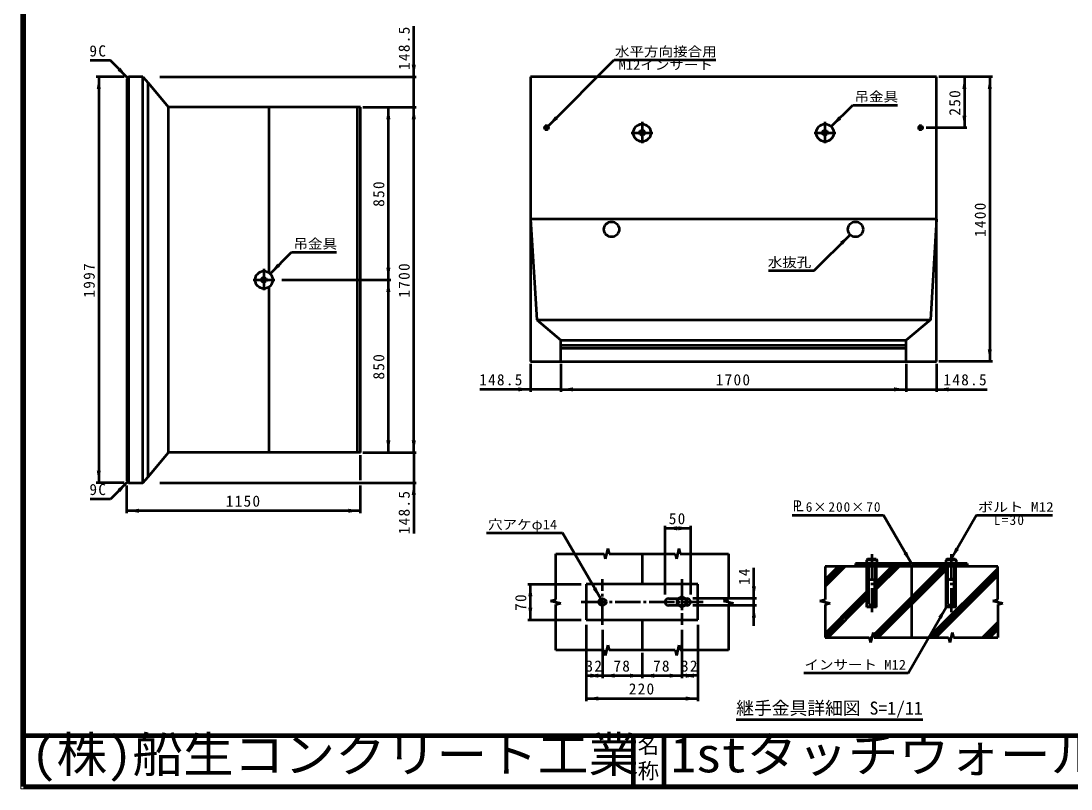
# Model space of a CAD drawing. Units: millimetres, scale not verified, with parts at other scales. Extents: x 100 to 4105, y 100 to 2870.
# Drawn here: x 100 to 2167, y 100 to 1611 of the extents above; entities that cross this region are included whole.
import ezdxf
from ezdxf.enums import TextEntityAlignment as Align

# ---------------------------------------------------------------- set-up
doc = ezdxf.new("R2010")
doc.units = ezdxf.units.MM
doc.header["$LTSCALE"] = 5
doc.linetypes.add('USER1', pattern=[8, 4, -4])
doc.linetypes.add('USER2', pattern=[13.4, 10, -1.2, 1, -1.2])
doc.layers.add('V-nasSTD', color=7, linetype='Continuous', lineweight=50)
doc.styles.add('ＭＳ ゴシック', font='')
doc.styles.get('ＭＳ ゴシック').set_extended_font_data('MS Gothic')

msp = doc.modelspace()

# ---------------------------------------------------------------- hatches: boundary and pattern name
at = {"layer": 'V-nasSTD'}
for points in [[(292.924, 1516.568), (295.753, 1519.396), (309.895, 1499.597), (290.096, 1513.74)], [(873.095, 1525.397), (877.095, 1525.397), (873.095, 1501.397), (869.095, 1525.397)], [(253.095, 1477.397), (249.095, 1477.397), (253.095, 1501.397), (257.095, 1477.397)], [(1956.895, 1477.397), (1952.895, 1477.397), (1956.895, 1501.397), (1960.895, 1477.397)], [(2006.895, 1477.397), (2002.895, 1477.397), (2006.895, 1501.397), (2010.895, 1477.397)], [(823.095, 1417.997), (819.095, 1417.997), (823.095, 1441.997), (827.095, 1417.997)], [(873.095, 1417.997), (869.095, 1417.997), (873.095, 1441.997), (877.095, 1417.997)], [(1153.953, 1421.055), (1156.781, 1418.227), (1136.982, 1404.084), (1151.124, 1423.883)], [(1711.628, 1420.53), (1714.456, 1417.702), (1694.657, 1403.56), (1708.799, 1423.359)], [(1956.895, 1425.397), (1960.895, 1425.397), (1956.895, 1401.397), (1952.895, 1425.397)], [(1714.918, 1173.82), (1712.089, 1176.649), (1731.888, 1190.791), (1717.746, 1170.992)], [(607.228, 1131.13), (610.056, 1128.302), (590.257, 1114.16), (604.399, 1133.959)], [(823.095, 1125.997), (827.095, 1125.997), (823.095, 1101.997), (819.095, 1125.997)], [(823.095, 1077.997), (819.095, 1077.997), (823.095, 1101.997), (827.095, 1077.997)], [(2006.895, 965.397), (2010.895, 965.397), (2006.895, 941.397), (2002.895, 965.397)], [(1079.095, 886.397), (1079.095, 890.397), (1103.095, 886.397), (1079.095, 882.397)], [(1186.495, 886.397), (1186.495, 882.397), (1162.495, 886.397), (1186.495, 890.397)], [(1818.495, 886.397), (1818.495, 890.397), (1842.495, 886.397), (1818.495, 882.397)], [(1925.895, 886.397), (1925.895, 882.397), (1901.895, 886.397), (1925.895, 890.397)], [(823.095, 785.997), (827.095, 785.997), (823.095, 761.997), (819.095, 785.997)], [(873.095, 785.997), (877.095, 785.997), (873.095, 761.997), (869.095, 785.997)], [(253.095, 726.597), (257.095, 726.597), (253.095, 702.597), (249.095, 726.597)], [(292.924, 687.427), (295.753, 684.598), (309.895, 704.397), (290.096, 690.255)], [(873.095, 678.597), (869.095, 678.597), (873.095, 702.597), (877.095, 678.597)], [(332.095, 647.597), (332.095, 643.597), (308.095, 647.597), (332.095, 651.597)], [(744.095, 647.597), (744.095, 651.597), (768.095, 647.597), (744.095, 643.597)], [(1391.538, 613.037), (1391.538, 609.037), (1367.538, 613.037), (1391.538, 617.037)], [(1393.538, 613.037), (1393.538, 617.037), (1417.538, 613.037), (1393.538, 609.037)], [(1840.538, 564.822), (1844.002, 566.822), (1852.538, 544.037), (1837.073, 562.822)], [(1942.538, 572.822), (1946.002, 570.822), (1930.538, 552.037), (1939.073, 574.822)], [(1102.538, 479.037), (1098.538, 479.037), (1102.538, 503.037), (1106.538, 479.037)], [(1229.038, 494.884), (1232.502, 496.884), (1241.038, 474.099), (1225.573, 492.884)], [(1542.538, 499.037), (1546.538, 499.037), (1542.538, 475.037), (1538.538, 499.037)], [(1102.538, 457.037), (1106.538, 457.037), (1102.538, 433.037), (1098.538, 457.037)], [(1542.538, 437.037), (1538.538, 437.037), (1542.538, 461.037), (1546.538, 437.037)], [(1909.038, 437.252), (1912.502, 435.252), (1921.038, 458.037), (1905.573, 439.252)], [(1236.538, 323.037), (1236.538, 319.037), (1212.538, 323.037), (1236.538, 327.037)], [(1220.538, 323.037), (1220.538, 327.037), (1244.538, 323.037), (1220.538, 319.037)], [(1268.538, 323.037), (1268.538, 319.037), (1244.538, 323.037), (1268.538, 327.037)], [(1298.538, 323.037), (1298.538, 327.037), (1322.538, 323.037), (1298.538, 319.037)], [(1346.538, 323.037), (1346.538, 319.037), (1322.538, 323.037), (1346.538, 327.037)], [(1376.538, 323.037), (1376.538, 327.037), (1400.538, 323.037), (1376.538, 319.037)], [(1424.538, 323.037), (1424.538, 319.037), (1400.538, 323.037), (1424.538, 327.037)], [(1408.538, 323.037), (1408.538, 327.037), (1432.538, 323.037), (1408.538, 319.037)], [(1236.538, 278.037), (1236.538, 274.037), (1212.538, 278.037), (1236.538, 282.037)], [(1408.538, 278.037), (1408.538, 282.037), (1432.538, 278.037), (1408.538, 274.037)]]:
    msp.add_hatch(color=256, dxfattribs=at).paths.add_polyline_path(points)

# ---------------------------------------------------------------- linework, layer by layer
at = {"layer": 'V-nasSTD', "lineweight": 100}
for p, q in [((105, 2865), (105, 105)), ((105, 205), (4100, 205)), ((1305, 205), (1305, 105)), ((1365, 205), (1365, 105)), ((105, 105), (4100, 105))]:
    msp.add_line(p, q, dxfattribs=at)
at = {"layer": 'V-nasSTD'}
for p, q in [((873.095, 1501.397), (873.095, 1601.397)), ((275.954, 1533.539), (235.954, 1533.539)), ((309.895, 1499.597), (275.954, 1533.539)), ((1136.982, 1404.084), (1267.693, 1534.795)), ((1267.693, 1534.795), (1467.693, 1534.795)), ((303.095, 1501.397), (248.095, 1501.397)), ((253.095, 1501.397), (253.095, 702.597)), ((311.695, 1501.397), (308.095, 1497.797)), ((308.095, 1497.797), (308.095, 706.197)), ((340.095, 1501.397), (311.695, 1501.397)), ((311.695, 1501.397), (311.695, 702.597)), ((340.095, 702.597), (340.095, 1501.397)), ((340.095, 1501.397), (350.159, 1489.456)), ((350.159, 714.539), (350.159, 1489.456)), ((350.159, 1489.456), (390.159, 1441.997)), ((373.095, 1501.397), (878.095, 1501.397)), ((873.095, 1441.997), (873.095, 1501.397)), ((1103.095, 1501.397), (1103.095, 941.397)), ((1901.895, 1501.397), (1103.095, 1501.397)), ((1901.895, 941.397), (1901.895, 1501.397)), ((2011.895, 1501.397), (1906.895, 1501.397)), ((1956.895, 1501.397), (1956.895, 1401.397)), ((2006.895, 1501.397), (2006.895, 941.397)), ((768.095, 1441.997), (390.159, 1441.997)), ((390.159, 761.997), (390.159, 1441.997)), ((588.095, 1441.997), (588.095, 1115.992)), ((762.095, 761.997), (762.095, 1441.997)), ((768.095, 761.997), (768.095, 1441.997)), ((773.095, 1441.997), (878.095, 1441.997)), ((823.095, 1101.997), (823.095, 1441.997)), ((873.095, 761.997), (873.095, 1441.997)), ((1694.657, 1403.56), (1737.084, 1445.986)), ((1737.084, 1445.986), (1825.084, 1445.986)), ((1961.895, 1401.397), (1881.895, 1401.397)), ((1901.895, 1221.397), (1103.095, 1221.397)), ((1103.095, 1221.397), (1115.036, 1023.462)), ((1901.895, 1221.397), (1889.954, 1023.462)), ((1661.178, 1120.08), (1731.888, 1190.791)), ((590.257, 1114.16), (632.684, 1156.586)), ((632.684, 1156.586), (720.684, 1156.586)), ((1571.178, 1120.08), (1661.178, 1120.08)), ((613.095, 1101.997), (828.095, 1101.997)), ((823.095, 761.997), (823.095, 1101.997)), ((588.095, 1088.003), (588.095, 761.997)), ((1115.036, 1023.462), (1889.954, 1023.462)), ((1115.036, 1023.462), (1162.495, 983.462)), ((1889.954, 1023.462), (1842.495, 983.462)), ((1162.495, 941.397), (1162.495, 983.462)), ((1162.495, 983.462), (1842.495, 983.462)), ((1162.495, 973.397), (1842.495, 973.397)), ((1842.495, 941.397), (1842.495, 983.462)), ((1162.495, 967.397), (1842.495, 967.397)), ((1103.095, 941.397), (1901.895, 941.397)), ((1103.095, 936.397), (1103.095, 881.397)), ((1162.495, 936.397), (1162.495, 881.397)), ((1842.495, 936.397), (1842.495, 881.397)), ((1901.895, 936.397), (1901.895, 881.397)), ((2011.895, 941.397), (1906.895, 941.397)), ((1103.095, 886.397), (1003.095, 886.397)), ((1162.495, 886.397), (1103.095, 886.397)), ((1162.495, 886.397), (1842.495, 886.397)), ((1842.495, 886.397), (1901.895, 886.397)), ((1901.895, 886.397), (2001.895, 886.397)), ((350.159, 714.539), (390.159, 761.997)), ((768.095, 761.997), (390.159, 761.997)), ((768.095, 707.597), (768.095, 756.997)), ((773.095, 761.997), (878.095, 761.997)), ((873.095, 761.997), (873.095, 702.597)), ((309.895, 704.397), (275.954, 670.456)), ((308.095, 706.197), (311.695, 702.597)), ((340.095, 702.597), (350.159, 714.539)), ((303.095, 702.597), (248.095, 702.597)), ((308.095, 642.597), (308.095, 697.597)), ((311.695, 702.597), (340.095, 702.597)), ((373.095, 702.597), (878.095, 702.597)), ((768.095, 642.597), (768.095, 697.597)), ((873.095, 702.597), (873.095, 602.597)), ((275.954, 670.456), (235.954, 670.456)), ((768.095, 647.597), (308.095, 647.597)), ((1617.919, 638.639), (1797.919, 638.639)), ((1797.919, 638.639), (1852.538, 544.037)), ((1980.538, 638.639), (1930.538, 552.037)), ((1980.538, 638.639), (2130.538, 638.639)), ((1016.038, 604.003), (1166.038, 604.003)), ((1241.038, 474.099), (1166.038, 604.003)), ((1367.538, 618.037), (1367.538, 483.037)), ((1367.538, 613.037), (1417.538, 613.037)), ((1417.538, 618.037), (1417.538, 483.037)), ((1152.538, 563.037), (1247.538, 563.037)), ((1152.538, 473.037), (1152.538, 563.037)), ((1247.538, 563.037), (1250.038, 553.037)), ((1255.038, 573.037), (1250.038, 553.037)), ((1255.038, 573.037), (1257.538, 563.037)), ((1257.538, 563.037), (1387.538, 563.037)), ((1322.538, 563.037), (1322.538, 503.037)), ((1387.538, 563.037), (1390.038, 553.037)), ((1395.038, 573.037), (1390.038, 553.037)), ((1395.038, 573.037), (1397.538, 563.037)), ((1397.538, 563.037), (1492.538, 563.037)), ((1492.538, 563.037), (1492.538, 473.037)), ((1682.538, 538.037), (1682.538, 473.037)), ((2022.538, 538.037), (1682.538, 538.037)), ((1708.241, 538.037), (1682.538, 512.333)), ((1715.313, 538.037), (1682.538, 505.262)), ((1722.384, 538.037), (1682.538, 498.191)), ((1962.538, 544.037), (1742.538, 544.037)), ((1742.538, 544.037), (1742.538, 538.037)), ((1743.597, 538.037), (1749.597, 544.037)), ((1750.668, 538.037), (1756.668, 544.037)), ((1757.739, 538.037), (1763.739, 544.037)), ((1766.038, 552.037), (1764.038, 550.037)), ((1764.038, 550.037), (1764.038, 544.037)), ((1785.038, 550.037), (1764.038, 550.037)), ((1764.038, 544.037), (1785.038, 544.037)), ((1764.81, 538.037), (1768.538, 541.764)), ((1765.038, 458.037), (1765.038, 538.037)), ((1783.038, 552.037), (1766.038, 552.037)), ((1768.538, 514.037), (1768.538, 544.037)), ((1913.302, 538.037), (1778.29, 403.025)), ((1920.373, 538.037), (1780.373, 398.037)), ((1784.952, 544.037), (1780.538, 539.622)), ((1780.538, 544.037), (1780.538, 514.037)), ((1783.038, 552.037), (1785.038, 550.037)), ((1784.038, 458.037), (1784.038, 538.037)), ((1814.307, 538.037), (1784.038, 507.767)), ((1821.379, 538.037), (1784.038, 500.696)), ((1828.45, 538.037), (1784.038, 493.625)), ((1785.038, 544.037), (1785.038, 550.037)), ((1786.023, 538.037), (1792.023, 544.037)), ((1793.094, 538.037), (1799.094, 544.037)), ((1800.165, 538.037), (1806.165, 544.037)), ((1807.236, 538.037), (1813.236, 544.037)), ((1814.307, 538.037), (1820.307, 544.037)), ((1821.379, 538.037), (1827.379, 544.037)), ((1828.45, 538.037), (1834.45, 544.037)), ((1835.521, 538.037), (1841.521, 544.037)), ((1842.592, 538.037), (1848.592, 544.037)), ((1849.663, 538.037), (1852.538, 540.912)), ((1855.663, 544.037), (1852.538, 540.912)), ((1852.538, 538.037), (1852.538, 398.037)), ((1856.734, 538.037), (1862.734, 544.037)), ((1863.805, 538.037), (1869.805, 544.037)), ((1870.876, 538.037), (1876.876, 544.037)), ((1877.947, 538.037), (1883.947, 544.037)), ((1885.018, 538.037), (1891.018, 544.037)), ((1892.089, 538.037), (1898.089, 544.037)), ((1899.16, 538.037), (1905.16, 544.037)), ((1906.231, 538.037), (1912.231, 544.037)), ((1913.302, 538.037), (1919.302, 544.037)), ((1922.038, 552.037), (1920.038, 550.037)), ((1920.038, 550.037), (1920.038, 544.037)), ((1941.038, 550.037), (1920.038, 550.037)), ((1920.038, 544.037), (1941.038, 544.037)), ((1920.373, 538.037), (1924.538, 542.201)), ((1921.038, 458.037), (1921.038, 538.037)), ((1939.038, 552.037), (1922.038, 552.037)), ((1924.538, 514.037), (1924.538, 544.037)), ((1940.516, 544.037), (1936.538, 540.059)), ((1936.538, 544.037), (1936.538, 514.037)), ((1939.038, 552.037), (1941.038, 550.037)), ((1940.038, 458.037), (1940.038, 538.037)), ((1941.038, 544.037), (1941.038, 550.037)), ((1941.587, 538.037), (1947.587, 544.037)), ((1948.658, 538.037), (1954.658, 544.037)), ((1955.729, 538.037), (1961.729, 544.037)), ((1962.538, 544.037), (1962.538, 538.037)), ((2022.538, 473.037), (2022.538, 538.037)), ((1542.538, 475.037), (1542.538, 535.037)), ((1787.445, 398.037), (1921.038, 531.63)), ((1886.439, 398.037), (2022.538, 534.135)), ((1893.511, 398.037), (2022.538, 527.064)), ((1900.582, 398.037), (2022.538, 519.993)), ((1097.538, 503.037), (1202.538, 503.037)), ((1102.538, 433.037), (1102.538, 503.037)), ((1212.538, 503.037), (1212.538, 433.037)), ((1432.538, 503.037), (1212.538, 503.037)), ((1432.538, 433.037), (1432.538, 503.037)), ((1768.538, 464.037), (1768.538, 514.037)), ((1780.538, 464.037), (1780.538, 514.037)), ((1924.538, 464.037), (1924.538, 514.037)), ((1936.538, 464.037), (1936.538, 514.037)), ((1391.444, 473.287), (1400.538, 478.537)), ((1400.538, 478.537), (1409.631, 473.287)), ((1744.307, 468.037), (1765.038, 488.767)), ((1751.379, 468.037), (1765.038, 481.696)), ((1142.538, 470.537), (1152.538, 473.037)), ((1142.538, 470.537), (1162.538, 465.537)), ((1152.538, 463.037), (1162.538, 465.537)), ((1152.538, 373.037), (1152.538, 463.037)), ((1374.538, 475.037), (1394.475, 475.037)), ((1394.475, 461.037), (1374.538, 461.037)), ((1391.444, 462.787), (1391.444, 473.287)), ((1400.538, 457.537), (1391.444, 462.787)), ((1409.631, 462.787), (1400.538, 457.537)), ((1406.6, 475.037), (1410.538, 475.037)), ((1410.538, 461.037), (1406.6, 461.037)), ((1409.631, 473.287), (1409.631, 462.787)), ((1547.538, 475.037), (1422.538, 475.037)), ((1547.538, 461.037), (1422.538, 461.037)), ((1482.538, 470.537), (1492.538, 473.037)), ((1482.538, 470.537), (1502.538, 465.537)), ((1492.538, 463.037), (1502.538, 465.537)), ((1492.538, 463.037), (1492.538, 373.037)), ((1542.538, 461.037), (1542.538, 475.037)), ((1542.538, 421.037), (1542.538, 461.037)), ((1672.538, 470.537), (1682.538, 473.037)), ((1672.538, 470.537), (1692.538, 465.537)), ((1744.307, 468.037), (1682.538, 406.267)), ((1751.379, 468.037), (1682.538, 399.196)), ((1682.538, 463.037), (1692.538, 465.537)), ((1682.806, 463.104), (1682.538, 462.836)), ((1682.538, 463.037), (1682.538, 398.037)), ((1758.45, 468.037), (1688.45, 398.037)), ((1758.45, 468.037), (1765.038, 474.625)), ((1784.038, 458.037), (1765.038, 458.037)), ((1846.038, 328.133), (1921.038, 458.037)), ((1940.038, 458.037), (1921.038, 458.037)), ((2012.538, 470.537), (2022.538, 473.037)), ((2012.538, 470.537), (2032.538, 465.537)), ((2022.538, 463.037), (2032.538, 465.537)), ((2022.538, 463.037), (2022.538, 398.037)), ((2031.449, 465.265), (2031.884, 465.7)), ((1097.538, 433.037), (1202.538, 433.037)), ((1212.538, 433.037), (1432.538, 433.037)), ((1212.538, 423.037), (1212.538, 273.037)), ((1322.538, 433.037), (1322.538, 373.037)), ((1432.538, 423.037), (1432.538, 273.037)), ((1992.506, 398.037), (2022.538, 428.069)), ((1999.577, 398.037), (2022.538, 420.998)), ((2006.648, 398.037), (2022.538, 413.927)), ((1244.538, 413.037), (1244.538, 318.037)), ((1400.538, 413.037), (1400.538, 318.037)), ((1682.538, 398.037), (1769.538, 398.037)), ((1769.538, 398.037), (1772.038, 388.037)), ((1770.29, 395.025), (1774.949, 399.684)), ((1777.038, 408.037), (1772.038, 388.037)), ((1777.038, 408.037), (1779.538, 398.037)), ((1779.538, 398.037), (1925.538, 398.037)), ((1925.538, 398.037), (1928.038, 388.037)), ((1933.038, 408.037), (1928.038, 388.037)), ((1933.038, 408.037), (1935.538, 398.037)), ((1935.538, 398.037), (2022.538, 398.037)), ((1247.538, 373.037), (1152.538, 373.037)), ((1247.538, 373.037), (1250.038, 363.037)), ((1255.038, 383.037), (1250.038, 363.037)), ((1255.038, 383.037), (1257.538, 373.037)), ((1387.538, 373.037), (1257.538, 373.037)), ((1387.538, 373.037), (1390.038, 363.037)), ((1395.038, 383.037), (1390.038, 363.037)), ((1395.038, 383.037), (1397.538, 373.037)), ((1492.538, 373.037), (1397.538, 373.037)), ((1322.538, 368.037), (1322.538, 318.037)), ((1212.538, 323.037), (1244.538, 323.037)), ((1244.538, 323.037), (1322.538, 323.037)), ((1322.538, 323.037), (1400.538, 323.037)), ((1432.538, 323.037), (1400.538, 323.037)), ((1846.038, 328.133), (1641.038, 328.133)), ((1212.538, 278.037), (1432.538, 278.037)), ((1507.538, 237.009), (1875.038, 237.009))]:
    msp.add_line(p, q, dxfattribs=at)
at = {"layer": 'V-nasSTD', "linetype": 'USER2'}
for p, q in [((1134.295, 1395.397), (1134.295, 1407.397)), ((1322.495, 1413.197), (1322.495, 1370.797)), ((1682.495, 1413.197), (1682.495, 1370.797)), ((1870.695, 1395.397), (1870.695, 1407.397)), ((1128.295, 1401.397), (1140.295, 1401.397)), ((1301.295, 1391.397), (1343.695, 1391.397)), ((1661.295, 1391.397), (1703.695, 1391.397)), ((1864.695, 1401.397), (1876.695, 1401.397)), ((578.095, 1123.797), (578.095, 1081.397)), ((556.895, 1101.997), (599.295, 1101.997)), ((1774.538, 562.037), (1774.538, 448.037)), ((1930.538, 562.037), (1930.538, 448.037)), ((1244.538, 423.037), (1244.538, 513.037)), ((1400.538, 513.037), (1400.538, 423.037)), ((1202.538, 468.037), (1442.538, 468.037))]:
    msp.add_line(p, q, dxfattribs=at)
at = {"layer": 'V-nasSTD', "linetype": 'USER1'}
for p, q in [((1394.475, 475.037), (1406.6, 475.037)), ((1406.6, 461.037), (1394.475, 461.037))]:
    msp.add_line(p, q, dxfattribs=at)
at = {"layer": 'V-nasSTD', "lineweight": 13}
msp.add_lwpolyline([(100, 100), (100, 2870), (4105, 2870), (4105, 100)], close=True, dxfattribs=at)
at = {"layer": 'V-nasSTD'}
for centre, radius in [((1322.495, 1391.397), 17.2), ((1682.495, 1391.397), 17.2), ((1134.295, 1401.397), 3.8), ((1134.295, 1401.397), 2.4), ((1134.295, 1401.397), 2), ((1322.495, 1391.397), 5), ((1682.495, 1391.397), 5), ((1870.695, 1401.397), 3.8), ((1870.695, 1401.397), 2.4), ((1870.695, 1401.397), 2), ((1262.495, 1201.397), 15), ((1742.495, 1201.397), 15), ((578.095, 1101.997), 17.2), ((578.095, 1101.997), 5), ((1400.538, 468.037), 8.5), ((1244.538, 468.037), 7)]:
    msp.add_circle(centre, radius, dxfattribs=at)
for centre, radius, start, end in [((1774.538, 523.474), 28.562, 68.4314, 111.5686), ((1930.538, 523.474), 28.562, 68.4314, 111.5686), ((1774.538, 522.037), 10, 233.1301, 306.8699), ((1930.538, 522.037), 10, 233.1301, 306.8699), ((1374.538, 468.037), 7, 90, 270), ((1410.538, 468.037), 7, 270, 90), ((1774.538, 472.037), 10, 233.1301, 306.8699), ((1930.538, 472.037), 10, 233.1301, 306.8699)]:
    msp.add_arc(centre, radius, start, end, dxfattribs=at)

# ---------------------------------------------------------------- texts
at = {"layer": 'V-nasSTD', "style": 'ＭＳ ゴシック'}
for s, height, width, p in [('水平方向接合用', 19.06, 1.1, (1369.193, 1560.795)), ('M12インサート', 19.06, 1.1, (1369.193, 1534.795)), ('吊金具', 19.06, 1.1, (1783.584, 1471.986)), ('吊金具', 19.06, 1.1, (679.184, 1182.586)), ('水抜孔', 19.06, 1.1, (1612.678, 1146.08)), ('Ｐ', 21.63, 0.9, (1627.796, 668.139)), ('Ｌ', 21.63, 0.9, (1632.419, 668.139)), ('ボルト M12', 19.06, 1.15, (2058.038, 664.639)), ('穴アケφ14', 19.06, 1.1, (1087.288, 630.003)), ('インサート M12', 19.06, 1.1, (1742.038, 354.133))]:
    msp.add_text(s, height=height, dxfattribs=dict(at, width=width)).set_placement(p, align=Align.TOP_CENTER)
msp.add_text('継手金具詳細図 S=1/11', height=25.66, dxfattribs=at).set_placement((1691.288, 272.009), align=Align.TOP_CENTER)
at = {"layer": 'V-nasSTD', "style": 'ＭＳ ゴシック', "width": 1.05}
for s, p in [('(株)船生コンクリート工業', (120, 202.55)), ('1stタッチウォール標準型', (1378.75, 202.47))]:
    msp.add_text(s, height=69.65, dxfattribs=at).set_placement(p, align=Align.TOP_LEFT)
at = {"layer": 'V-nasSTD', "style": 'ＭＳ ゴシック'}
for s, p in [('名', (1313.982, 200.999)), ('称', (1313.976, 151.01))]:
    msp.add_text(s, height=30.79, dxfattribs=at).set_placement(p, align=Align.TOP_LEFT)
at = {"layer": 'V-nasSTD', "char_height": 21.99, "attachment_point": 2, "rotation": 90, "style": 'ＭＳ ゴシック'}
for s, insert in [('\\T1.17;148.5', (843.095, 1558.897)), ('\\T1.17;250', (1926.895, 1451.397)), ('\\T1.17;850', (793.095, 1271.997)), ('\\T1.17;1400', (1976.895, 1221.397)), ('\\T1.17;1997', (223.095, 1101.997)), ('\\T1.17;1700', (843.095, 1101.997)), ('\\T1.17;850', (793.095, 931.997)), ('\\T1.17;148.5', (843.095, 645.097)), ('\\T1.17;14', (1512.538, 518.787)), ('\\T1.17;70', (1072.538, 468.037))]:
    msp.add_mtext(s, dxfattribs=dict(at, insert=insert))
at = {"layer": 'V-nasSTD', "attachment_point": 2, "style": 'ＭＳ ゴシック'}
for s, insert, char_height in [('\\T1.17;9C', (252.204, 1563.539), 21.99), ('\\T1.17;148.5', (1045.595, 916.397), 21.99), ('\\T1.17;1700', (1502.495, 916.397), 21.99), ('\\T1.17;148.5', (1959.395, 916.397), 21.99), ('\\T1.17;9C', (252.204, 700.456), 21.99), ('\\T1.17;1150', (538.095, 677.597), 21.99), ('\\T1.15;6×200×70', (1719.169, 664.639), 19.06), ('\\T1.17;50', (1392.537, 643.037), 21.99), ('\\T1.19;L=30', (2045.757, 638.639), 19.06), ('\\T1.17;32', (1228.537, 353.037), 21.99), ('\\T1.17;78', (1283.537, 353.037), 21.99), ('\\T1.17;78', (1361.537, 353.037), 21.99), ('\\T1.17;32', (1416.537, 353.037), 21.99), ('\\T1.17;220', (1322.538, 308.037), 21.99)]:
    msp.add_mtext(s, dxfattribs=dict(at, insert=insert, char_height=char_height))

doc.saveas('drawing.dxf')
